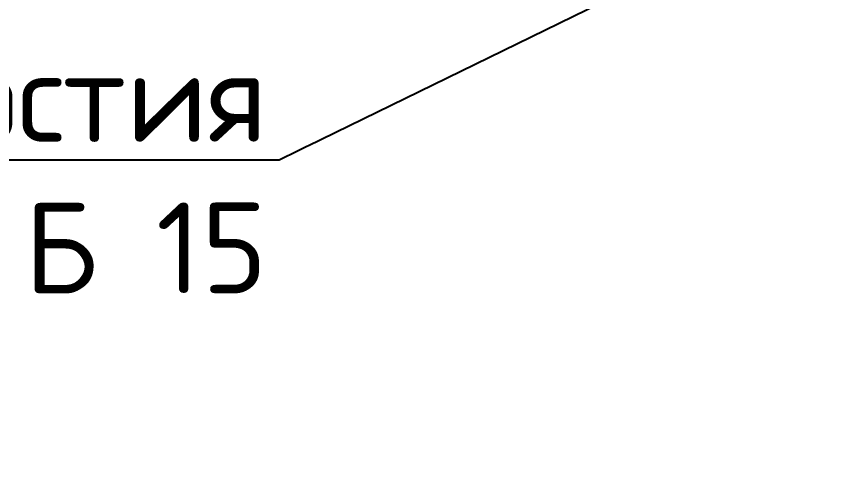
# Model space of a CAD drawing. Header units: millimetres. Extents: x 1601 to 15402, y -324 to 12625.
# Drawn here: x 11864.44 to 11896.16, y 3033.75 to 3051.37 of the extents above; entities that cross this region are included whole.
import ezdxf
from ezdxf import colors
from ezdxf.entities.mleader import LeaderData, LeaderLine
from ezdxf.math import Vec2, Vec3

# ---------------------------------------------------------------- set-up
doc = ezdxf.new("R2010")
doc.units = ezdxf.units.MM
doc.layers.add('Размер 3.5', color=250, linetype='Continuous', lineweight=35)
doc.styles.add('-ISOCPEUR-', font='isocpeur.TTF')

msp = doc.modelspace()

# ---------------------------------------------------------------- leaders
at = {"layer": 'Размер 3.5'}
ml = msp.add_multileader_mtext('Standard', dxfattribs=at)
ml.set_content('Заделка отверстия\\Pбетоном Б 15', color=256, style='-ISOCPEUR-')
ml.set_leader_properties()
ml.build(insert=Vec2(0, 0))
ml.multileader.update_dxf_attribs({"text_left_attachment_type": 6, "text_right_attachment_type": 6, "dogleg_length": 0.36, "arrow_head_size": 0.18})
ctx = ml.context
ctx.base_point, ctx.char_height, ctx.arrow_head_size, ctx.landing_gap_size, ctx.plane_origin = Vec3(11831.511, 3045.8304), 3.5, 0.18, 0.09, Vec3(11886.2466, 3037.9496)
ctx.left_attachment, ctx.right_attachment, ctx.text_align_type = 6, 6, 2
notes = []
notes.append((ctx, [(0, (1, 1, 0), (11874.576, 3045.8304), (-1, 0), 0.36, [(0, [(11896.1583, 3056.3547)], 0, [])])]))
ctx.mtext.insert, ctx.mtext.width, ctx.mtext.alignment, ctx.mtext.flow_direction = Vec3(11874.126, 3050.0304), 44.240397, 3, 5
ctx.mtext.has_bg_fill, ctx.mtext.bg_color, ctx.mtext.bg_scale_factor, ctx.mtext.bg_transparency, ctx.mtext.use_window_bg_color = 1, -1027028792, 1.5, 0, 1
for ctx, leaders in notes:
    for number, flags, end, landing, length, lines in leaders:
        leader = LeaderData()
        leader.index, (leader.has_last_leader_line, leader.has_dogleg_vector, leader.attachment_direction) = number, flags
        leader.last_leader_point, leader.dogleg_vector, leader.dogleg_length = Vec3(end), Vec3(landing), length
        for number, points, colour, breaks in lines:
            line = LeaderLine()
            line.index, line.vertices, line.color, line.breaks = number, Vec3.list(points), colors.encode_raw_color(colour), breaks
            leader.lines.append(line)
        ctx.leaders.append(leader)

doc.saveas('drawing.dxf')
